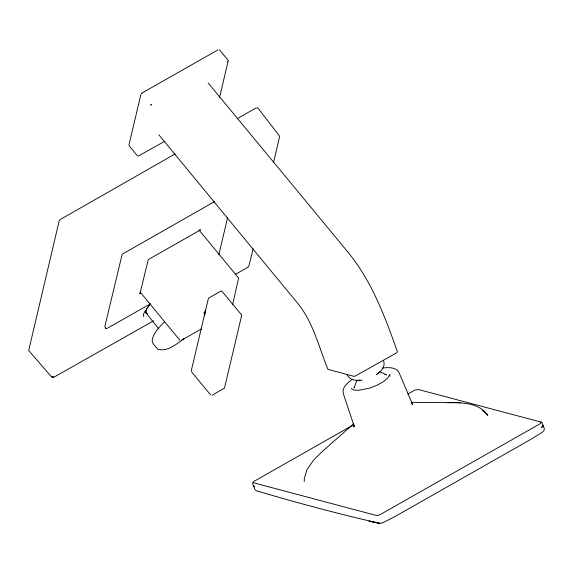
<?xml version="1.0" encoding="UTF-8"?>
<svg xmlns="http://www.w3.org/2000/svg" width="573" height="573" viewBox="0 0 573 573"><rect width="100%" height="100%" fill="white"/><g stroke="black" fill="none" stroke-linecap="round" stroke-linejoin="round"><path stroke-width="0.86" d="M253.789 485.933A3.968 1.332 -20.6 0 0 254.29 486.835L253.803 485.868M541.163 422.373L539.809 423.934L380.465 514.447L378.073 515.371L376.332 515.456L253.173 482.681M354.178 387.305L354.1 387.799L356.979 380.121L357.187 380.938L356.85 380.057M232.595 304.757L238.619 278.034L198.938 229.923M140.879 94.495L128.989 144.804L129.254 145.914L137.241 155.605L138.215 156.078L164.759 141.309M219.581 97.303L228.19 60.881M191.26 370.774L208.4 298.318L220.77 291.113L221.88 291.191L241.462 314.749L241.627 315.623L224.487 388.079L212.117 395.291M218.807 254.813L227.682 217.26M253.101 248.868L248.818 266.209L247.679 267.39L235.245 274.453M273.55 162.367L279.481 137.269L279.287 135.694L257.8 107.867L255.73 108.139L237.129 118.704M353.971 425.696L353.613 427.014L354.1 425.295M203.802 313.388L205.829 310.065M145.399 310.437L143.565 314.061L143.658 316.59M164.48 321.904C159.674 326.746 154.295 331.882 152.504 338.693C150.749 343.077 155.698 346.006 157.682 349.122C167.488 352.202 176.749 343.929 184.083 338.478M379.34 372.056L376.397 374.563C381.203 371.834 385.701 366.362 383.581 360.546M353.627 423.834L322.886 450.965L313.825 459.811L306.956 469.674L304.313 478.613L304.256 481.492M352.381 379.319C347.818 382.592 341.143 387.857 343.528 394.281L354.307 426.649L353.785 424.586M142.197 92.919L217.926 49.901M175.137 153.922L60.179 219.545L59.069 221.3L28.686 350.547L50.961 376.182L52.866 377.213L53.926 377.192L153.636 320.808M214.646 201.546L122.178 254.233L104.838 326.546L105.568 328.136L106.757 328.587M107.445 328.229L150.613 303.704M181.462 340.283L201.452 328.923M353.004 425.116L254.391 481.134C251.941 482.029 252.571 484.737 253.739 486.456M407.811 393.98L415.024 390.012L418.526 389.547L541.478 422.179M382.642 367.988C388.093 367.429 395.456 366.87 398.865 372.178L412.596 404.559L411.521 403.528M361.978 380.049C356.521 381.317 349.444 380.128 347.002 374.42M359.622 380.3L360.173 380.243L358.318 380.228M447.635 402.654C461.458 402.468 479.007 402.518 487.809 415.31L482.753 410.469L483.275 410.777M411.299 402.361L460.577 402.747M147.519 313.796L145.929 312.865L145.814 310.946L147.01 308.281L149.603 304.979L147.01 308.281L145.814 310.946L145.929 312.865L158.828 328.931M219.344 49.701L228.154 60.294M381.396 372.328L386.446 374.928L385.027 374.355M380.809 372.235L380.064 371.798M158.757 134.676L297.108 302.601C313.144 321.74 318.703 346.787 327.957 369.37L353.763 376.296L355.009 376.217L396.545 352.882L397.426 351.822C384.87 316.217 371.354 279.961 346.737 250.673L208.128 82.927M145.929 312.865L146.989 313.481M199.948 229.773L200.614 229.809L148.264 259.598L139.891 293.963L139.948 293.347M105.568 328.136L106.112 328.494M541.764 422.38L544.228 428.303L544.178 430.352L542.703 431.985L530.978 439.29L395.334 516.345L383.079 522.662L379.971 523.385L369.119 521.144L379.971 523.385C338.428 513.888 297.151 502.901 256.296 490.732L255.128 489.843L253.76 486.498M541.249 422.022L542.015 422.552M351.256 388.43L353.663 389.948L358.677 390.32L369.936 388.043L377.514 385.027L383.538 381.611L387.971 377.865L389.669 374.506L389.962 376.239M140.156 292.044L179.829 340.154M191.425 371.655L210.692 395.019M204.762 315.702A7.614 2.772 -39.5 0 1 205.463 312.743M543.197 425.546L541.521 427.537A3.968 1.332 -20.6 0 0 542.667 425.216L543.197 425.546M150.792 105.146L151.473 104.487L150.792 105.146M141.474 93.614L141.911 93.191L141.474 93.614M227.352 61.39L227.732 61.526L227.352 61.39M218.098 49.951L218.098 49.951M53.669 377.192L51.842 376.841L53.669 377.192"/></g></svg>
